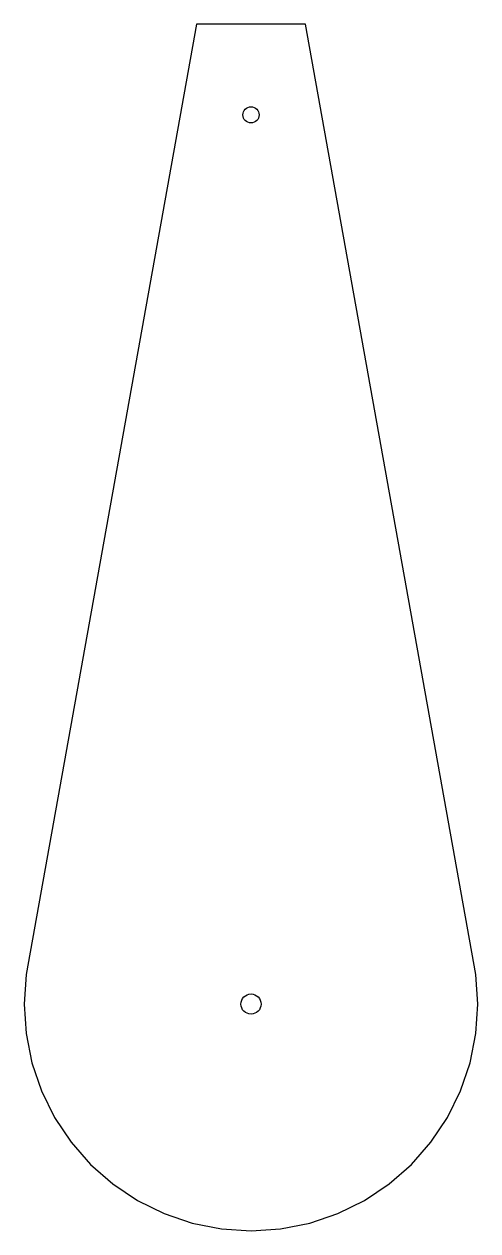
# Model space of a CAD drawing. Header units: millimetres. Extents: x -1012 to -788, y 256 to 855.
import ezdxf

# ---------------------------------------------------------------- set-up
doc = ezdxf.new("R2010")
doc.units = ezdxf.units.MM
doc.layers.get('0').update_dxf_attribs({"linetype": 'CONTINUOUS'})

msp = doc.modelspace()

# ---------------------------------------------------------------- linework, layer by layer
msp.add_lwpolyline([(-1012.5, 369), (-1011.54, 354.31), (-1008.67, 339.88), (-1003.93, 325.94), (-997.43, 312.75), (-989.25, 300.51), (-979.55, 289.45), (-968.49, 279.75), (-956.25, 271.57), (-943.06, 265.07), (-929.12, 260.33), (-914.69, 257.46), (-900, 256.5), (-885.31, 257.46), (-870.88, 260.33), (-856.94, 265.07), (-843.75, 271.57), (-831.51, 279.75), (-820.45, 289.45), (-810.75, 300.51), (-802.57, 312.75), (-796.07, 325.94), (-791.33, 339.88), (-788.46, 354.31), (-787.5, 369), (-788.46, 383.69), (-873, 855), (-927, 855), (-1011.54, 383.69)], close=True)
for centre, radius in [((-900, 810), 4), ((-900, 369), 5)]:
    msp.add_circle(centre, radius)

doc.saveas('drawing.dxf')
